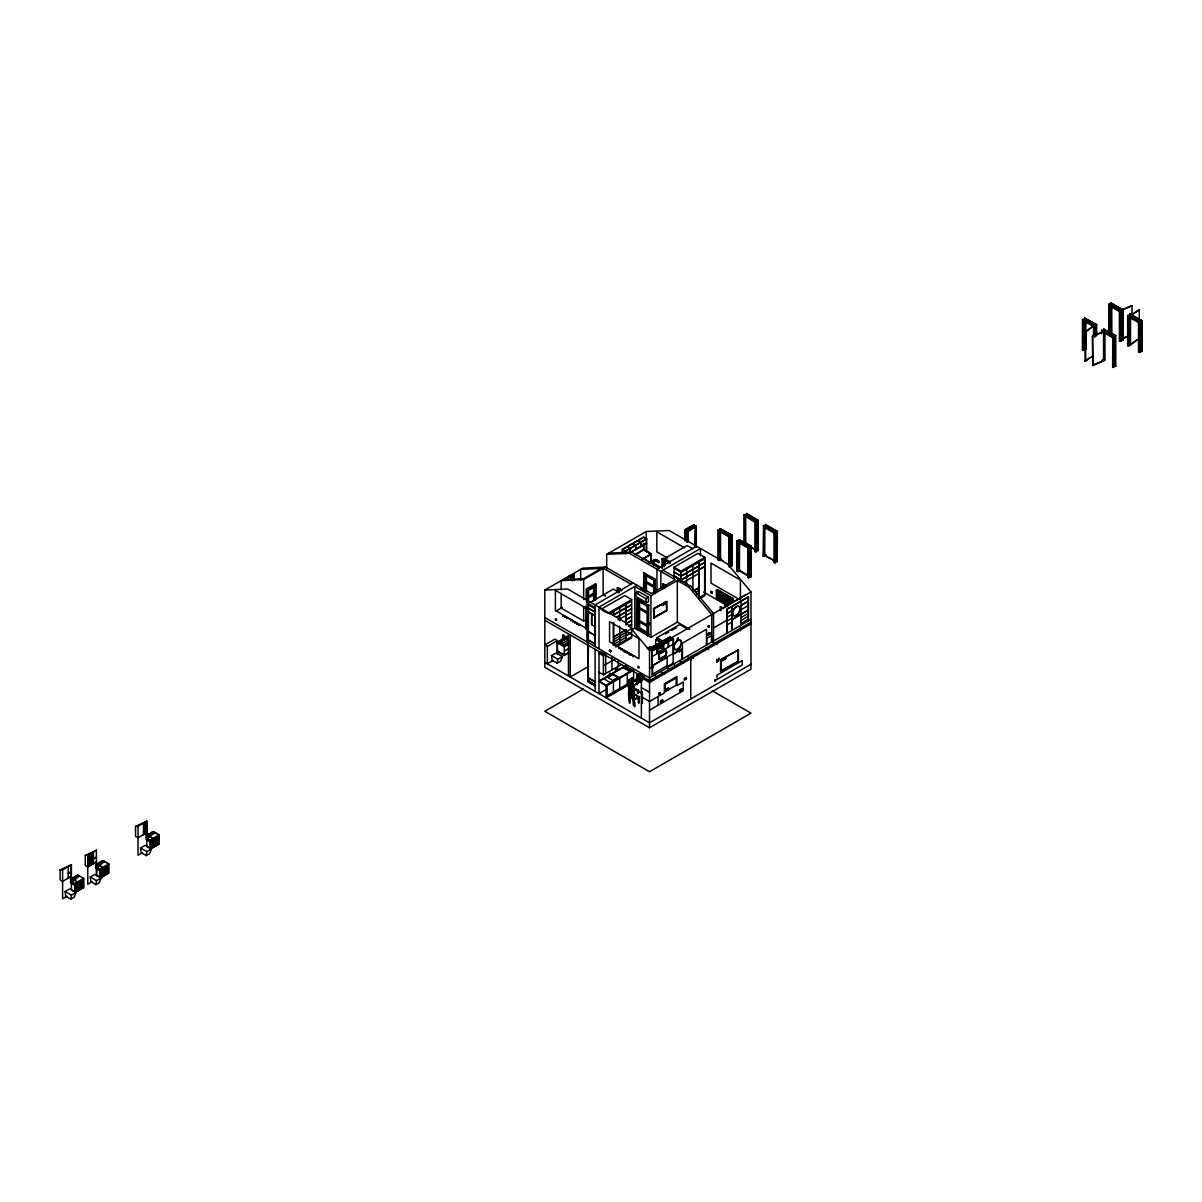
<?xml version="1.0" encoding="UTF-8"?>
<svg xmlns="http://www.w3.org/2000/svg" width="1202" height="1202" viewBox="0 0 1202 1202"><rect width="100%" height="100%" fill="white"/><g stroke="black" fill="none" stroke-linecap="round" stroke-linejoin="round"><path stroke-width="1.5" d="M616.476 669.484L617.633 667.816L615.469 668.898L615.619 670.145L617.633 668.988L617.482 667.741M616.626 669.559C616.235 667.711 617.227 669.604 615.469 668.898M661.325 701.607L662.602 700.03L662.602 701.187L660.454 702.268L660.454 701.097L662.602 700.03M587.252 602.352L587.177 589.611L594.855 584.893L594.855 599.813M687.364 531.344L695.537 526.626L693.779 525.605L685.606 530.322L687.799 531.585L695.402 526.837M728.998 536.963L730.515 536.092L720.329 530.217L718.811 531.089L728.998 536.678L728.998 566.503L730.005 566.938L729.975 536.392L719.833 530.533L720.329 559.276M744.068 543.379L744.068 514.756L755.893 521.443L757.395 520.286L757.395 550.11L758.282 550.621L758.282 520.211L746.337 513.314M1093.535 326.508L1095.037 325.637L1084.865 319.762L1083.348 320.618L1093.535 326.208L1093.535 335.538M653.557 565.676L653.843 559.952L653.948 565.451M709.36 626.302C708.864 624.319 707.137 628.315 709.09 626.918M679.806 689.933L681.97 688.851L679.806 689.933L679.956 691.18L681.534 689.663M70.783 899.141L71.414 895.159L76.057 892.47L69.776 888.849L65.133 891.523L65.749 896.241L70.783 899.141L74.178 897.188L76.057 892.47M95.92 884.627L96.551 880.645L101.208 877.956L94.913 874.335L90.27 877.009L90.901 881.727L95.92 884.627L99.315 882.674L101.208 877.956M146.208 855.599L146.839 851.617L151.482 848.928L145.202 845.307L140.544 847.981L141.175 852.699L146.208 855.599L149.604 853.645L151.482 848.928M557.142 663.234L557.773 659.237L562.431 656.562L556.135 652.926L551.493 655.616L552.124 660.334L557.142 663.234L560.538 661.28L562.431 656.562M562.401 639.87L563.257 639.509L562.401 639.374M563.242 637.736L563.783 637.781M678.259 638.547L677.522 639.539M610.421 673.676L609.865 673.15L610.496 673.736M609.189 675.404L609.955 675.539M609.955 675.449L609.234 675.223M588.439 645.023L587.943 681.444L595.275 685.681M83.569 878.617L74.779 885.348L70.557 882.914L70.557 881.171L79.362 876.093L72.03 882.058M587.943 681.444L588.439 680.723L595.576 685.44L588.199 681.309L588.199 643.13M708.759 626.978L708.97 625.611M1093.85 325.667L1085.121 332.158L1093.85 325.667L1093.91 335.613M1139.256 309.755L1129.955 315.976L1139.256 309.755L1139.256 320.633M1092.964 356.032L1085.121 361.186L1089.478 357.941M1139.256 338.784L1129.955 345.004L1137.227 339.61M145.983 839.372L150.19 841.791L158.995 835.059L153.27 831.604L145.938 835.901M637.315 696.334C633.138 692.112 627.549 697.731 630.179 702.719C629.082 701.487 625.746 684.043 633.755 693.013L634.235 699.158L633.003 693.133L633.995 699.023M629.773 696.048L633.514 697.986M628.766 690.684L629.487 696.98L629.112 690.759L633.123 693.073C633.815 720.404 638.412 698.407 630.179 697.551M629.247 702.734L629.698 697.28M562.897 638.307L562.401 639.464M562.491 639.494L562.686 639.855M745.706 515.568L747.208 514.696L757.395 520.571M1111.745 304.226L1110.242 305.098L1120.414 310.987L1121.932 309.815L1121.932 339.655L1122.803 340.151L1122.803 309.755L1110.738 302.919L1122.803 309.755M637.345 599.873L638.863 599.287L638.863 628.826M740.417 570.334L737.908 571.641L737.908 541.817L739.41 541.231L749.597 547.12L748.095 547.992L748.095 577.531L748.981 578.027L749.567 547.12M1102.444 331.361L1103.947 330.49M649.035 605.177L647.532 606.048L637.361 600.174M68.063 877.986L71.414 876.288L62.609 881.366L60.1 879.924L60.13 869.917L71.414 864.719L71.414 890.081L73.668 891.328M85.267 855.403L96.551 850.205L87.761 855.283L85.267 855.403L85.267 865.425L87.761 866.852L96.551 861.774L93.215 863.472M146.629 828.268L143.489 830.086L143.489 834.443L146.824 832.746L138.035 837.824L135.525 836.367L135.556 826.375L146.824 821.176L146.839 846.539L149.093 847.786M728.096 564.534L750.98 591.94L750.98 669.183L649.531 727.751L544.822 667.305L544.822 590.077L582.79 568.17L605.538 567.074L651.289 593.487L675.178 579.71L629.427 553.281L606.679 554.377L606.679 569.012M606.679 554.377L646.27 531.509L669.153 530.503L728.532 564.594M574.21 579.394L574.21 574.436L568.591 576.359M60.13 869.917L62.609 869.797L71.414 864.719M135.556 826.375L138.035 826.255L146.824 821.176M565.406 579.514L574.21 574.436M622.381 552.935L622.381 549.344L643.761 537.009L646.691 538.706L646.691 551.207M627.414 546.67L632.658 543.65L635.603 545.347L635.603 549.404L630.359 552.424L630.359 548.367L635.603 545.347M625.325 551.042L646.691 538.706M622.381 549.344L625.521 551.147L630.148 548.488L630.148 552.544M635.798 545.227L641.057 542.192L641.057 546.249L635.798 549.284L635.798 545.227L632.853 543.529L638.112 540.494L641.057 542.192M641.252 542.072L646.496 539.052L643.551 537.354L638.307 540.374L641.252 542.072L641.252 546.144L646.496 543.109M68.063 873.403L71.203 871.585L71.203 864.734M93.215 858.889L96.355 857.071M146.629 828.043L143.489 829.861L143.489 822.994M68.063 873.629L71.203 871.826L71.203 876.168M93.215 859.114L96.355 857.296M601.361 568.411L583.646 578.643L562.927 579.634M561.169 589.791L561.169 580.641L583.646 579.574L603.119 568.321L603.119 595.381M580.656 580.371L580.656 569.402L603.404 568.306L605.538 567.074M629.427 553.281L646.496 543.349M70.422 879.368L77.86 875.071L83.704 878.452L74.779 883.605L70.557 881.261L74.96 880.375L79.167 882.794L74.779 883.695M145.833 835.826L153.27 831.529L159.115 834.909L159.085 844.029L150.19 849.153L150.19 839.988M70.527 879.443L77.86 875.221M635.482 554.287L643.761 549.509L651.289 553.867L651.289 561.229M635.482 554.573L643.761 549.81L643.761 544.145M154.592 839.251L150.701 840.303L145.983 837.719L154.788 832.55L147.455 838.515M97.167 867.543L104.499 861.579L95.709 866.657L95.709 868.4L99.916 870.819L108.21 864.824L108.706 864.088L102.996 860.632L108.841 863.938L99.916 869.091L99.916 878.181L108.796 873.058L108.706 863.938M71.414 882.599L74.809 884.522L83.659 879.368M96.551 868.084L99.946 870.008L108.796 864.854M146.869 839.041L150.235 840.979L159.115 835.841M684.84 529.887L694.275 524.733L684.84 529.887L684.84 540.63M150.19 840.063L159.115 834.909M687.799 540.66L687.799 531.585L686.237 530.683L693.9 525.965M686.357 530.758L689.482 528.955M690.925 528.129L693.779 526.04M586.291 599.993L586.17 589.175L595.726 583.811L595.726 599.903M594.975 584.683L587.252 589.641M586.651 590.287L595.456 585.209M641.883 559.306L651.289 553.867M641.883 559.591L651.289 554.152L643.551 549.63M96.355 850.22L96.551 875.567L96.611 867.108M74.975 888.248L83.464 883.35M100.112 873.734L108.601 868.836M150.4 844.706L158.874 839.807M555.73 611.217L562.236 607.461M67.011 896.226L62.609 898.765L62.609 869.797M92.148 881.712L87.761 884.251L87.761 855.283M142.437 852.684L138.035 855.223L138.035 826.255M108.601 872.937L100.112 877.836L100.112 869.872M150.4 848.807L158.874 843.909L158.874 835.946M648.058 563.302L653.843 559.952M648.825 563.302L654.219 560.177M655.676 559.621L658.831 561.274L658.681 562.521L655.676 560.778L655.676 559.621L658.831 561.274M655.676 560.778L658.831 562.431M555.384 619.841L556.541 620.337L556.541 619.165L555.384 618.684L555.534 619.751M562.596 616.235L563.603 615.649L568.591 618.534M662.032 567.104L662.032 558.825L663.038 558.254L664.991 559.381M664.045 558.825L662.993 559.381L662.993 566.007L663.038 559.411M664.496 565.841L664.496 558.584L687.123 545.528L692.653 548.713M564.564 617.362L565.616 616.821M589.761 602.683L613.336 589.085L618.865 592.27M665.052 559.411L663.985 559.967L663.985 566.578M617.377 591.339L617.497 587.688L621.359 589.927M585.614 606.439L584.457 608.092L585.614 607.611L585.464 606.349M643.506 588.92L644.017 572.528M744.068 514.756L756.389 521.157L755.757 551.928L754.886 551.418L754.886 522.029L757.53 520.496L746.833 514.321L745.075 515.342M1096.675 324.69L1084.474 318.23L1096.675 324.69L1096.675 335.418M1108.605 334.712L1109.1 304.016L1120.79 310.762L1120.79 341.173L1119.408 340.962L1119.408 311.558L1122.052 310.041L1111.369 303.866L1109.611 304.301M566.578 618.534L567.629 617.978M644.392 590.873L644.392 574.346L645.264 573.835L645.264 590.362M720.449 530.428L721.335 529.917M1091.536 322.737L1085.857 319.462L1084.985 319.972L1094.917 325.276L1095.037 336.71M633.063 582.97L595.11 604.891L595.11 646.541L595.306 635.768L588.394 631.786L588.199 642.544L588.199 603.599L595.11 607.581M696.544 546.324L656.953 569.177L656.953 590.918M570.589 620.848L571.656 620.307M572.603 622.02L573.67 621.464M636.97 585.224L599.002 607.13L567.584 588.995L544.822 590.077M574.676 623.207L575.668 622.621L579.649 624.92L578.643 625.491M600.895 609.384L624.77 595.591L631.681 599.588L631.681 637.901L615.755 647.097M674.052 578.102L674.052 567.149L697.926 553.356L704.838 557.352L704.838 595.666L700.06 598.431M577.681 623.778L576.675 624.364M643.506 572.813L655.21 578.988M731.267 535.656L729.374 536.753L718.691 530.578L720.449 529.556L731.147 535.731M732.153 535.145L719.953 528.685L732.153 535.145L732.153 565.556L729.374 566.578L729.374 536.167M561.169 593.442L561.169 608.077L583.646 621.058L587.177 619.15L587.177 608.077M729.884 536.603L717.94 529.706L717.94 560.117M758.146 520.286L758.146 550.681M1094.406 326.148L1094.541 336.8M641.222 588.439L642.259 589.866L642.259 588.71L641.102 588.214L642.108 589.957M636.684 591.474L637.541 593.307L636.684 591.474L637.691 592.06M585.99 629.112L585.99 620.833M641.763 588.559L641.763 589.431M635.963 592.917L638.472 591.459L648.524 597.259L648.524 601.616L646.646 602.713L635.963 596.538L635.963 592.917L646.015 598.716L648.524 597.259M557.397 640.591L554.888 639.133L544.822 644.948L547.346 646.391L557.397 640.591L557.397 654.519M586.606 625.536L585.614 621.058M607.806 613.381L631.681 599.588M674.052 567.149L680.963 571.145L704.838 557.352M586.621 625.987L586.756 628.526M569.763 642.018L564.309 645.309L559.291 642.409L567.449 637.691M609.354 613.876L631.501 601.105M674.247 568.426L681.158 572.422L704.657 558.87L704.657 594.404L699.233 597.514L699.233 561.98M648.539 605.613L636.474 598.791L648.539 605.613L648.419 636.083L647.532 635.588L647.668 605.102M737.036 540.72L737.036 571.13L737.036 540.72L749.101 547.556M765.298 524.403L777.378 531.224L777.243 561.71L776.372 530.788M1101.558 333.84L1101.678 330.189M1141.9 320.769L1129.835 313.947L1141.9 320.769L1141.9 351.179L1139.887 352.201L1139.887 321.79L1127.686 315.33L1127.686 345.74L1130.827 344.794L1129.955 344.283M662.602 589.205L663.098 583.556M765.419 554.738L766.305 555.249L763.165 556.195L763.661 525.499L775.47 532.17L775.47 561.199L764.818 555.625L775.47 561.199M1115.772 335.719L1103.571 329.258L1115.772 335.719L1115.772 366.129L1113.007 367.136L1113.007 336.725M764.172 526.371L765.929 525.349L776.612 531.524L773.983 533.042L764.036 527.302M1102.309 330.565L1104.067 330.129L1114.765 336.29M1128.573 346.236L1128.573 316.847L1138.504 322.587L1141.149 321.069L1130.451 314.894L1128.693 315.33M561.725 643.761L567.449 640.441L567.449 638.127L560.282 642.259L564.309 644.588L568.606 642.108M638.848 599.317L638.352 628.631L648.509 634.506M747.614 575.608L738.914 570.574L739.41 541.261M765.313 526.311L766.305 525.71L776.492 531.6L774.974 532.456L763.165 525.785M663.489 585.359L664.36 584.713M739.546 541.456L740.417 540.945L746.096 544.221M1104.067 331.001L1104.954 330.49M1128.573 316.847L1129.444 316.336M613.351 614.898L626.077 608.077M631.486 604.726L626.077 607.851M680.918 575.893L686.763 573.038M680.918 576.134L699.233 565.841M698.993 565.466L704.642 562.491M613.351 615.139L625.626 607.821M625.821 607.942L631.486 604.967M686.522 572.903L699.038 565.962M698.993 565.691L704.642 562.716M677.507 622.05L650.913 637.406L634.821 628.105L634.821 586.456L650.913 595.741L679.07 579.484M564.249 646.721L568.892 644.122M616.671 617.137L631.501 608.603M704.657 566.352L681.158 579.905L674.247 575.908M616.671 617.377L631.501 608.828M674.247 576.149L681.158 580.145L704.657 566.593M1085.857 348.85L1082.461 349.647L1085.857 348.85L1085.857 319.462M718.946 560.553L721.335 559.321M1109.476 335.223L1110.363 334.712M564.309 651.108L568.892 648.479M617.963 619.962L631.486 612.449M683.607 582.294L699.038 573.444M553.085 660.499L547.346 663.82L547.346 646.391M751.235 546.174L739.035 539.713L751.235 546.174L751.235 576.584L748.47 577.591L748.47 547.195M1115.772 366.129L1114.885 365.618L1114.885 336.229L1113.007 337.311L1102.309 331.136M568.681 652.37L564.309 654.895L557.277 650.823L557.277 642.409M631.486 616.461L626.077 619.571M631.486 616.686L626.077 619.811M556.766 651.108L564.309 655.466L568.892 652.821M631.486 620.698L626.077 623.583M689.843 629.382L677.312 622.155L677.312 580.506L689.001 587.252L690.759 586.23L713.522 613.591L713.522 641.027M653.557 608.738L666.749 601.541L666.749 610.541L653.933 617.948L653.557 608.738L666.133 601.766M666.749 601.541L653.813 608.873L653.933 617.948M756.389 550.185L750.093 547.12M728.998 566.503L732.153 565.556M754.886 551.418L757.395 550.11M1119.408 340.962L1121.932 339.655M1122.803 340.151L1120.79 341.173M665.292 602.533L665.442 603.78L662.437 605.523L662.437 604.366M628.526 625.881L631.486 624.469M628.526 626.122L631.486 624.694M613.606 636.85L625.896 629.773M692.908 591.068L699.053 587.538M613.606 637.075L625.896 629.998M694.44 590.422L699.053 587.763M631.486 628.706L626.077 631.831M613.621 639.554L625.896 632.477M695.988 592L699.053 590.227M631.711 629.908L635.377 627.79M653.557 617.738L666.509 610.406L666.449 601.947M613.621 642.018L625.896 634.941M695.988 594.479L699.053 592.706M638.983 627.88L639.87 628.391L636.474 629.187L638.728 627.895M629.878 633.108L626.077 635.603M763.165 556.195L765.929 555.174M1127.686 345.74L1128.693 345.74M631.23 632.568L626.077 635.828M638.352 628.631L637.225 629.487M739.546 570.409L737.788 571.431L737.788 541.02M1104.067 359.954L1101.678 360.6M649.155 622.906L650.312 623.402L650.162 624.649L649.155 622.906L650.162 624.649M1104.954 332.323L1104.954 359.879L1101.558 360.675M649.816 623.267L649.816 624.138M613.621 644.497L625.896 637.406M615.139 646.06L631.501 636.639M609.564 649.951L609.564 651.123L609.564 649.951L610.721 650.447L610.571 651.694L610.721 650.447M710.998 591.384L712.005 591.97L710.998 591.384L710.848 592.631L712.005 593.127L710.848 592.631M727.39 595.411L726.339 595.967L726.339 604.23L716.332 598.461L716.332 590.182L717.339 589.596L733.37 598.866L733.37 602.172M605.673 654.534L601.27 651.995L599.002 653.302L603.404 655.841L605.673 654.534L605.673 673.541M718.345 590.182L717.293 590.738L717.339 599.032L718.345 598.461L716.332 598.461M618.865 648.719L619.916 648.163M719.352 590.768L718.3 591.309L718.345 599.618L720.298 599.588L719.292 600.174L719.292 591.895L720.359 591.339M588.619 666.404L570.214 677.027L570.214 634.926M620.878 649.876L621.93 649.335M721.365 591.925L720.298 592.481L720.359 600.775L721.365 600.204L720.298 600.745M748.095 577.531L751.235 576.584M773.983 533.042L773.983 562.431L776.492 561.124M1114.014 336.29L1114.014 366.129L1114.885 365.618M1138.504 322.587L1138.504 351.976L1141.9 351.179M647.532 635.588L649.05 634.716M721.365 593.082L721.365 601.361L721.305 593.052L722.372 592.511M1101.558 330.265L1113.623 337.086L1113.503 367.572L1112.631 367.061L1114.134 366.189L1114.134 336.365M773.983 562.431L775.365 562.656L775.365 532.246M1138.504 351.976L1139.887 352.201M622.891 651.048L623.943 650.492M724.37 593.668L723.319 594.224L723.319 602.487L724.37 601.947L722.312 601.917L722.312 593.638L723.379 593.082M623.943 651.649L624.95 651.078M624.905 652.205L625.957 651.649M717.293 599.002L718.3 598.431M725.377 602.518L724.37 603.103L724.325 594.795L725.377 594.254M603.404 665.713L615.093 658.966M718.3 599.588L719.292 599.002M726.384 603.103L725.332 603.659L725.332 595.381L726.384 594.825M626.903 653.362L627.97 652.806M719.352 600.204L720.359 599.618M727.345 604.816L727.345 596.538L728.397 595.982M661.731 642.334L656.953 639.569L656.953 637.691L679.701 624.559L687.679 629.157M628.916 654.519L629.983 653.978M729.404 596.568L728.352 597.124L728.352 603.735L728.397 597.154M665.292 634.025L668.492 632.177M671.708 630.329L676.501 627.564M630.99 654.549L629.983 655.135L631.982 655.135M730.41 597.154L729.359 597.694L729.359 602.668M730.41 598.311L730.41 601.616L730.365 598.28L731.417 597.725M731.417 598.897L731.417 602.202L731.372 598.866L732.424 598.311M632.943 656.848L633.95 656.262L618.91 647.593M647.322 648.464L650.207 646.796L650.748 650.012M733.37 598.866L732.379 599.437L716.332 590.182M647.698 648.689L650.598 647.022M720.509 610.391L720.314 606.875L723.574 608.317M599.002 672.309L603.404 674.848L621.374 664.481M724.581 604.846C746.457 595.26 715.25 604.907 727.811 606.71M670.28 636.654L648.915 648.99L652.25 650.928L656.938 648.224L656.938 653.572M649.11 649.11L653.798 646.406M653.993 646.285L665.187 639.825L668.327 641.643L668.327 647.007M665.382 639.719L670.07 637L673.225 638.818L673.225 644.182L652.25 656.517L652.25 665.517M616.356 669.409L615.604 669.845L615.755 669.048M745.315 594.93L723.799 607.581M750.98 622.155L649.531 680.723L649.531 650.507L750.98 591.94M583.466 688.971L544.822 711.283L649.531 771.729L750.98 713.162L712.32 690.85M626.272 665.277L599.002 681.023L606.544 685.816L599.002 681.459L624.664 666.644M626.392 665.923L623.252 667.741L629.532 671.377M668.327 641.643L657.133 648.103L657.133 653.452M673.225 638.818L668.522 641.522L668.522 646.886M657.975 649.275L662.497 646.661L662.497 650.297L657.975 652.911L657.84 649.2L662.497 646.661M726.94 609.399L731.793 606.604L731.793 610.661L727.15 613.351L727.15 609.279M740.913 601.331L731.988 606.484L731.988 630.314M657.975 652.325L662.242 649.861L662.242 646.811M657.84 652.536L662.377 649.936M741.123 605.282L748.26 601.15L748.26 597.093L741.123 601.21L740.913 625.16M741.123 605.507L748.26 601.391L748.26 605.447L741.123 609.805M659.042 659.132L659.087 654.023L665.758 650.177L665.998 655.39C648.254 663.699 671.287 657.118 665.818 650.432M659.087 654.023L665.998 650.312M622.005 676.215L605.958 685.471L606.169 697.791L639.855 678.334M625.22 674.367L633.244 669.739M606.169 685.591L633.574 669.769L633.574 680.512M637.977 667.516L639.133 668.011L639.133 666.855L637.977 666.359L638.127 667.426M606.544 685.816L633.815 670.07M606.935 689.062L599.002 693.644L599.002 651.544M713.522 627.97L726.714 620.337L726.714 633.409M731.793 619.541L748.455 609.925M652.055 665.623L673.42 653.287M731.988 619.721L748.065 610.21L748.065 613.381L740.913 617.738M707.332 634.265L710.502 632.613L708.489 633.77C708.97 636.068 707.167 632.312 707.482 635.512L710.502 633.77L710.352 632.522M707.467 634.325L709.375 633.409L708.339 633.679M628.931 693.284C629.067 675.704 631.681 726.053 628 680.377L632.988 678.048L633.229 684.9L632.237 677.928L633.229 684.9M637.21 684.99L636.729 675.344L639.749 673.736M650.823 667.471C656.247 663.654 646.721 671.077 652.986 667.561L652.836 666.314M632.988 678.048L628 680.377M639.99 673.871L636.729 675.344M680.062 650.147L679.175 651.679L680.332 650.027L680.062 651.018M679.175 651.679L681.339 650.613L681.188 649.35L681.339 650.613M639.825 674.698L637.361 676.38M726.94 624.935L731.988 622.02M606.169 696.334L638.277 677.793M605.958 697.671L639.659 678.213M641.372 718.105L641.372 677.748L644.212 676.11M740.913 620.638L748.065 616.28L748.065 613.606M633.469 684.764L628.481 687.078L633.199 690.264M641.838 674.683C644.708 680.708 633.514 687.769 637.3 675.419M629.172 687.243L628.346 680.317M641.087 674.577L642.199 679.716M667.14 665.623L652.506 674.307L652.506 676.245M642.364 693.569L631.05 687.033L641.958 680.452M740.913 623.538L748.065 619.421L748.065 616.506M631.05 687.033L641.958 680.753M667.14 666.644L673.165 663.158M632.823 687.033L634.325 687.033L632.823 687.033L632.823 695.868M750.98 619.406L649.531 677.973L544.822 617.512M628.481 692.983L628.962 687.544M633.679 690.729L636.549 689.062M641.372 677.748L649.531 682.466L750.98 623.898M637.466 689.708C636.489 693.434 639.209 694.41 638.472 690.173M637.466 693.148L638.472 693.118M641.613 692.127L642.364 691.691L642.364 703.155L641.613 692.127L642.364 692.547M641.613 702.719L642.364 702.284M716.783 659.237L716.602 661.235M658.936 693.269L660.093 692.773L659.087 694.516L658.936 693.269L660.093 692.773M684.329 678.604C689.197 676.636 683.352 677.778 684.479 679.851L686.492 678.694L686.342 677.447M665.472 689.783L668.492 688.04L668.643 689.287C664.541 693.073 664.541 688.836 668.643 688.13M658.936 694.425L660.093 693.93M665.472 690.94L668.643 689.287M716.662 661.851L718.916 660.98L719.051 657.93M720.809 671.512L738.404 661.34L738.404 649.741L720.809 659.898L720.434 671.287M720.434 659.673L738.148 650.177L738.148 661.205L720.749 670.896M721.831 660.574L721.831 659.417L721.831 660.574C724.205 661.446 726.925 655.556 725.858 658.26M721.981 660.664L726.008 658.35M660.604 702.344L661.611 700.616L661.611 701.773M660.454 702.268L662.602 701.187M679.956 691.18L681.97 690.008L681.819 688.761M649.531 710.187L683.217 690.744L683.217 682.03L676.936 685.666L676.936 676.516L664.375 683.773L664.375 692.923L649.531 701.487L641.372 696.769M714.619 680.137L715.776 679.641L715.776 680.798L714.619 681.294L714.769 680.227M750.98 664.255L649.531 722.823L544.822 662.362M1141.014 321.129L1139.511 322.001L1129.324 316.126L1130.827 314.969M609.369 674.157L609.369 674.352M678.364 638.172L677.552 639.689L678.244 638.187M708.789 627.219L707.993 626.407L709.165 625.731M633.755 693.013L633.003 693.133M639.224 696.694L633.724 699.414L629.247 696.829L633.965 693.659L639.224 696.694C638.698 714.95 637.886 685.681 638.713 702.854M634.235 699.895L638.713 697.686M633.244 699.88L633.244 705.033L634.235 705.063M638.232 702.569L639.224 702.599M1120.79 310.687L1132.014 305.654L1132.014 314.714M1092.348 336.26L1104.007 331.542L1092.348 336.26L1092.783 365.603L1104.007 360.57L1104.067 328.957M1120.354 339.4L1128.378 335.794M1120.79 339.715L1128.813 336.124M1092.348 365.288L1104.007 360.57M98.083 866.717L100.097 865.861L104.319 868.28L100.412 869.331L96.205 866.897M678.454 638.457L677.447 638.187L677.312 639.569M608.813 553.145L631.561 552.049L659.087 567.945M562.551 639.689L563.167 635.257L564.925 637.045M145.983 837.719L150.385 836.832L153.195 838.44M632.432 678.965L628.646 681.429M567.389 636.204L556.706 642.379L564.309 646.766M1108.605 304.301L1120.294 311.048M1127.686 315.33L1139.391 322.076M1119.408 311.558L1109.476 305.834L1109.476 333.375M1110.858 333.255L1111.745 333.765L1111.61 305.879M1109.206 332.939L1114.885 336.229M1095.668 325.276L1084.985 319.101L1083.227 320.123L1093.91 326.283L1095.788 325.201L1095.788 334.381M1103.947 330.775L1114.134 336.65L1112.631 337.522L1102.444 331.647M1105.494 331.812L1112.586 335.914M1129.324 345.665L1129.324 315.841M1094.541 326.073L1082.461 319.251L1082.461 349.647M1104.067 359.368L1104.954 359.879M1084.985 349.361L1084.865 319.462M1104.067 360.39L1103.947 332.623M1113.007 367.136L1113.503 337.161M744.955 516.289L754.886 522.029M752.046 547.661L754.946 549.344M721.876 531.254L728.968 535.341M764.803 556.12L764.803 526.296M774.854 561.935L774.974 532.17M738.914 541.546L749.056 547.421M756.268 551.628L757.53 550.321L757.53 519.91M775.365 562.656L776.612 561.349L776.612 530.938M737.908 542.102L748.095 547.992M695.342 527.227L694.846 546.895M691 528.805L691 529.676L688.866 528.595L688.866 527.573L690.865 529.316M719.953 559.095L723.228 560.943M739.035 570.124L746.667 574.481M730.38 565.556L730.38 535.731M739.41 570.77L739.546 539.998M749.477 576.584L749.477 546.76M737.036 571.13L737.908 571.641M684.689 547.887L656.833 531.81L656.833 551.838L667.666 558.089M738.869 599.197L710.998 583.12L710.998 563.077L740.417 580.07L740.417 600.098M664.496 558.584L670.025 561.785M662.032 558.825L670.22 563.347M651.093 554.272L643.551 549.915L643.551 543.244M674.247 572.047L681.158 576.043M674.247 572.287L681.158 576.284M630.359 548.367L627.219 546.79L622.591 549.449L622.591 553.521M652.716 562.671L662.482 568.306M703.606 592.045L726.819 605.447M643.551 558.344L651.093 562.927M662.978 570.199L690.759 586.23M720.314 606.875L723.198 608.543M662.602 583.841L666.99 586.381M655.195 580.07L643.881 573.534L643.881 590.272M662.602 584.352L665.833 586.215M644.392 574.346L654.324 580.085L654.324 592.932M664.285 603.119L664.285 604.275M603.404 568.306L630.93 584.202M663.294 603.689L663.444 604.952M707.482 635.512L709.345 633.108L709.496 634.34L709.225 633.319M636.684 592.631L637.691 593.217M666.749 610.541L654.188 617.512L654.128 609.053M708.474 634.626L708.714 633.604M707.843 634.987L707.963 634.04M707.467 635.197L707.708 634.19M713.071 642.364L717.143 644.723M617.377 587.763L621.855 590.347M621.359 590.498L617.858 588.559L617.858 592.27M636.594 599.377L647.908 605.898M621.164 590.813L618.264 589.145L619.766 588.274L619.27 592.225M595.726 583.811L595.606 599.828M705.679 647.968L708.609 649.666M718.541 659.312L716.723 660.439M605.538 595.786L604.381 595.29L605.372 595.876M650.312 624.574L649.305 622.831M690.594 656.683L693.524 658.365M656.953 637.691L663.339 641.372M638.487 628.18L641.748 630.028M644.648 631.696L649.005 634.205M687.754 656.923L690.759 658.666L690.759 699.008M660.304 642.244L655.691 639.569L655.691 643.491L658.771 645.264M602.277 610.18L606.424 612.584M626.077 623.808L631.23 620.322M588.394 608.152L595.306 612.149L595.306 608.918L588.394 604.937L588.394 631.546L595.321 635.542L595.306 615.95L588.394 611.953M680.287 661.325L683.217 663.023M588.394 608.377L595.306 612.374L595.306 615.709L588.394 611.728M584.953 606.785L584.953 607.656M665.998 655.39L665.758 650.177M674.006 664.946L676.936 666.644M586.17 619.586L586.17 607.07M685.486 678.108L685.335 679.19M686.492 678.694L684.479 679.851M595.306 626.828L591.579 624.634L591.579 613.741M667.726 668.582L670.656 670.28M569.643 619.135L574.616 622.02M661.431 672.203L664.375 673.901M651.83 666.9L651.98 668.147M680.963 689.437L680.813 690.504M655.15 675.84L658.08 677.537M609.564 651.123L610.721 651.604M595.321 644.017L587.763 639.659L595.321 644.242M639.915 674.878L640.065 679.175M544.822 620.277L649.531 680.723M631.185 679.911L631.351 684.223M641.372 687.619L649.531 692.337M559.291 642.259L564.309 645.309M631.05 686.748L642.364 693.284M629.938 696.679L629.202 690.384M551.493 655.616L557.773 659.237M588.199 677.673L595.576 681.94M588.199 677.973L595.576 682.225M595.275 685.981L587.943 681.744L587.943 643.28M140.544 847.981L146.839 851.617M96.596 875.537L98.804 876.814M90.27 877.009L96.551 880.645M65.133 891.523L71.414 895.159M693.9 526.266L695.402 527.137M637.406 675.494L637.661 682.345M628.931 688.115L632.763 690.699M588.439 680.723L595.366 685.561M1132.014 305.654L1120.354 310.371L1120.294 341.458M649.531 650.507L626.768 623.237L599.002 607.13L599.002 648.795M689.001 587.252L711.764 614.613L711.764 642.048M641.598 674.833L641.958 679.866M641.312 674.442L641.688 679.461M632.477 677.793L632.958 684.509M720.689 607.085L720.884 610.616M1141.78 320.844L1141.78 351.254M1141.149 320.483L1141.149 350.894M1140.893 320.333L1140.893 350.744M1139.391 321.49L1139.391 352.486M1130.511 318.049L1130.511 345.259M1129.955 313.872L1129.955 345.004M1122.683 309.815L1122.683 340.226M1122.052 309.455L1122.052 339.865M1115.261 336.004L1115.261 366.415M1114.765 335.719L1114.765 366.129M1112.752 336.59L1112.631 367.061M1111.369 305.729L1111.369 333.69M1110.363 304.887L1110.363 332.879M1110.242 304.812L1110.242 332.789M1103.571 333.029L1103.571 360.239M1096.179 324.976L1096.179 335.719M1095.668 324.69L1095.668 336.455M1094.406 325.922L1094.406 336.815M1092.783 336.575L1092.783 365.603M1085.676 332.398L1085.676 361.426M1084.985 317.944L1085.121 361.186M1083.468 319.687L1083.468 350.082M1083.227 319.537L1083.348 350.158M774.854 531.96L774.854 562.942M764.172 525.785L764.036 556.706M763.661 525.499L763.661 555.91M755.757 520.932L755.757 551.928M750.739 546.459L750.739 576.87M750.228 546.174L750.228 576.584M748.455 620.803L748.455 596.748L726.94 609.174L726.94 633.229M748.215 547.045L748.215 577.456M748.26 605.688L748.26 610.045M745.706 515.267L745.736 544.611M745.075 514.756L744.955 543.845M744.579 514.471L744.579 543.094M740.417 627.023L740.417 630.75M731.642 535.446L731.642 565.841M731.793 614.643L731.793 618.159L727.15 621.073L727.15 624.815M731.793 618.384L731.793 630.434M731.147 535.145L731.147 565.556M729.404 597.725L729.404 602.698M727.39 596.568L727.39 603.194M727.15 617.092L727.15 613.576L731.793 610.901L731.793 614.402L727.15 617.332L727.15 620.833M726.384 595.982L726.384 604.26M725.377 595.411L725.377 603.674M724.37 594.825L724.37 603.103M723.379 594.254L723.379 602.518M722.372 593.668L722.372 601.947M721.065 660.048L721.065 671.077M720.449 528.985L720.449 559.816M720.329 529.932L720.329 559.756M718.946 530.142L718.946 558.69M718.691 529.992L718.691 560.402M716.978 660.589L717.038 662.077M712.005 591.97L711.854 593.217M711.509 642.184L711.509 635.633L706.731 638.382L706.731 644.948M709.345 633.108L709.496 634.356M708.97 633.469L708.97 634.325M706.476 645.098L706.476 629.277L682.466 643.13L682.466 658.951M700.45 555.82L700.45 548.563L660.845 571.431L660.845 587.733M699.038 562.1L699.053 597.634M696.289 547.21L696.168 525.68L686.733 531.119L686.733 541.862M695.537 526.04L695.402 547.346M692.908 565.646L692.908 573.129M692.908 573.369L692.908 589.311M691.15 656.262L691.15 659.748M687.604 530.623L687.604 542.387M687.364 530.758L687.364 540.66M686.853 531.194L686.853 541.937M686.763 569.177L686.567 584.878M686.357 530.623L686.237 539.923M685.606 529.751L685.606 539.653M685.095 530.037L685.095 540.765M681.97 659.222L682.225 648.674L673.42 653.753L673.42 638.472L652.055 650.808L652.055 666.088L667.14 657.389L667.14 667.786M681.759 659.342L681.759 649.17L673.165 654.128L673.165 664.315M681.158 572.422L681.173 580.145M680.963 571.145L680.963 582.084M679.806 650.297L679.806 651.168M679.551 650.447L679.551 651.319M679.31 650.582L679.325 651.769M673.225 644.407L673.225 653.407M668.492 688.04L668.492 689.197M665.623 689.873L665.623 691.03M665.052 560.568L665.052 565.541M664.901 560.267L664.901 565.541M664.691 560.147L664.691 565.421M664.751 584.367L664.751 587.988M664.045 559.997L664.045 566.608M663.624 644.362L663.624 649.711M663.429 644.467L663.429 649.831M662.452 699.94L662.452 701.097M661.446 700.526L661.476 701.698M659.943 692.683L659.943 693.839M659.342 654.158L659.342 659.237M659.087 693.359L659.087 694.516M658.681 561.364L658.681 562.521M658.08 696.544L658.08 705.258M655.826 559.531L655.826 560.688M655.21 579.574L655.21 592.09M654.068 592.451L654.068 587.477L646.436 583.075L646.436 591.369M652.506 665.833L652.506 674.082M652.25 650.928L652.25 656.277M652.295 665.953L652.295 676.35M651.093 553.987L651.093 562.686M650.913 595.741L650.913 637.406M649.531 682.466L649.531 727.751M648.419 605.688L648.419 636.083M647.908 605.252L647.908 635.663M646.27 531.509L646.27 551.628M646.015 598.716L646.015 602.352M645.684 573.339L645.684 591.489M645.143 573.624L645.143 590.242M640.23 675.073L640.23 678.559M638.758 697.16L638.758 702.314M637.992 689.963L637.992 693.404M637.225 599.077L637.345 629.698M636.594 598.716L636.474 629.187M634.325 688.806L634.325 695.868M633.574 687.469L633.574 694.546M629.728 697.851L629.728 703.005M627.279 673.405L627.279 684.148M626.077 604.215L626.092 624.92M626.092 630.494L626.092 639.764M625.881 604.336L625.881 624.574M625.881 629.998L625.896 639.87M625.521 551.147L625.521 553.867M619.751 607.881L619.751 615.379M619.751 615.604L619.751 620.923M619.751 626.227L619.751 643.416M619.736 677.748L619.736 688.491M618.384 588.199L618.264 592.826M618.234 660.799L618.234 666.284M618.128 588.048L618.128 592.361M617.497 587.688L617.497 591.264M613.606 611.412L613.411 615.394L613.411 611.533M613.621 622.696L613.606 645.309M613.456 681.384L613.456 692.127M613.411 622.967L613.426 645.219M611.953 657.479L611.953 669.92M607.175 685.02L607.175 695.748M603.404 655.841L603.404 674.848M594.975 584.097L594.975 599.588M595.11 649.305L595.11 691.39M593.533 601.361L593.533 594.72L588.499 597.634L588.499 602.608M591.79 613.861L591.745 624.77M590.437 587.733L590.317 587.372M587.057 588.679L586.937 641.823M586.801 588.815L586.651 601.165M586.801 608.047L586.651 619.315M583.646 579.574L583.646 599.407M583.646 606.619L583.646 621.058M574.015 574.436L574.015 579.589M573.775 574.691L573.775 579.649M573.519 574.826L573.519 579.785M573.264 574.977L573.264 579.935M573.023 575.127L573.023 580.085M572.768 575.262L572.768 580.22M572.513 575.412L572.513 580.371M572.257 575.563L572.257 580.521M572.017 575.698L572.017 580.656M571.761 575.848L571.761 579.154M571.506 575.998L571.506 579.304M571.25 576.134L571.25 579.439M571.07 576.239L570.875 579.68M568.456 633.92L568.456 676.005M564.309 646.466L564.309 655.466M562.626 638.277L562.716 635.287A1.743 1.037 58.3 0 1 565.075 636.564M158.664 836.066L158.664 844.029M158.409 836.216L158.409 844.18M158.153 836.352L158.153 844.33M157.913 836.502L157.913 844.465M157.657 836.652L157.657 844.615M157.402 836.787L157.402 844.766M157.146 836.938L157.146 844.901M156.906 837.088L156.906 845.051M156.651 837.223L156.651 845.201M156.395 837.373L156.395 845.337M156.14 837.524L156.14 845.487M155.899 837.659L155.899 845.637M155.644 837.809L155.644 845.772M155.389 837.959L155.389 845.923M155.133 838.094L155.133 846.073M154.893 838.245L154.893 846.208M154.637 838.395L154.637 846.358M154.382 838.53L154.382 846.508M154.141 838.68L154.141 846.644M153.886 838.831L153.886 846.794M153.631 838.966L153.631 846.944M153.375 839.116L153.375 847.079M153.135 839.266L153.135 847.23M152.879 839.402L152.879 847.38M152.624 839.552L152.624 847.515M152.369 839.702L152.369 847.665M152.128 839.837L152.128 847.816M151.873 839.988L151.873 847.951M151.617 840.138L151.617 848.101M151.362 840.273L151.362 848.251M151.121 840.423L151.121 848.387M150.866 840.574L150.866 848.537M150.611 840.709L150.611 848.687M146.629 821.191L146.644 832.851M146.389 821.432L146.389 833.001M146.148 821.582L146.148 833.151M145.893 821.717L145.893 833.287M145.637 821.867L145.637 833.437M145.382 822.018L145.382 833.572M145.141 822.153L145.141 833.722M144.886 822.303L144.886 833.872M144.631 822.453L144.631 834.008M144.375 822.589L144.375 834.158M144.135 822.739L144.135 834.308M143.879 822.889L143.684 834.564M108.375 865.094L108.375 873.073M108.135 865.245L108.135 873.208M107.879 865.38L107.879 873.358M107.624 865.53L107.624 873.493M107.369 865.68L107.369 873.644M107.128 865.816L107.128 873.794M106.873 865.966L106.873 873.929M106.617 866.116L106.617 874.079M106.362 866.251L106.362 874.23M106.122 866.402L106.122 874.365M105.866 866.552L105.866 874.515M105.611 866.687L105.611 874.665M105.37 866.837L105.37 874.801M105.115 866.988L105.115 874.951M104.859 867.123L104.859 875.101M104.604 867.273L104.604 875.236M104.364 867.423L104.364 875.387M104.108 867.559L104.108 875.537M103.853 867.709L103.853 875.672M103.597 867.859L103.597 875.822M103.357 867.994L103.357 875.973M103.102 868.144L103.102 876.108M102.846 868.295L102.846 876.258M102.591 868.43L102.591 876.408M102.35 868.58L102.35 876.543M102.095 868.73L102.095 876.694M101.839 868.866L101.839 876.844M101.599 869.016L101.599 876.979M101.344 869.166L101.344 877.129M101.088 869.301L101.088 877.28M100.833 869.452L100.833 877.415M100.592 869.602L100.592 877.565M100.337 869.737L100.337 877.715M93.41 852.023L93.41 863.592M93.215 852.023L93.215 863.697M92.975 852.278L92.975 863.847M92.719 852.413L92.719 863.983M92.464 852.564L92.464 864.133M92.223 852.714L92.223 864.283M91.968 852.849L91.968 864.418M91.713 852.999L91.713 864.569M91.457 853.15L91.457 864.719M91.217 853.285L91.217 864.854M90.961 853.435L90.961 865.004M90.706 853.585L90.706 865.155M90.451 853.721L90.451 865.29M90.21 853.871L90.21 865.44M89.955 854.021L89.955 865.59M89.699 854.156L89.699 865.725M89.444 854.306L89.444 865.876M89.203 854.457L89.203 866.026M88.948 854.592L88.948 866.161M88.693 854.742L88.693 866.311M88.452 854.892L88.452 866.462M88.197 855.028L88.197 866.597M87.941 855.178L87.941 866.747M83.569 878.452L83.659 887.572L74.779 892.695L74.779 883.53M83.464 879.488L83.464 887.452L74.975 892.35L74.975 884.387M83.239 879.609L83.239 887.587M82.983 879.759L82.983 887.722M82.743 879.894L82.743 887.872M82.487 880.044L82.487 888.023M82.232 880.195L82.232 888.158M81.976 880.33L81.976 888.308M81.736 880.48L81.736 888.443M81.481 880.63L81.481 888.594M81.225 880.766L81.225 888.744M80.985 880.916L80.985 888.879M80.729 881.066L80.729 889.029M80.474 881.201L80.474 889.179M80.218 881.351L80.218 889.315M79.978 881.502L79.978 889.465M79.723 881.637L79.723 889.615M79.467 881.787L79.467 889.75M79.212 881.937L79.212 889.901M78.971 882.073L78.971 890.051M78.716 882.223L78.716 890.186M78.461 882.373L78.461 890.336M78.205 882.508L78.205 890.487M77.965 882.659L77.965 890.622M77.709 882.809L77.709 890.772M77.454 882.944L77.454 890.922M77.213 883.094L77.213 891.058M76.958 883.245L76.958 891.208M76.703 883.38L76.703 891.358M76.447 883.53L76.447 891.493M76.207 883.68L76.207 891.644M75.951 883.816L75.951 891.794M75.696 883.966L75.696 891.929M75.441 884.116L75.441 892.079M75.2 884.251L75.2 892.23M68.274 866.537L68.274 878.106M630.539 668.838A1.593 0.917 0 0 1 630.479 670.31A1.593 0.917 0 0 1 628.045 669.89A1.593 0.917 0 0 1 629.367 668.643M629.412 691.481L633.454 693.824L629.412 691.481M633.965 699.549L633.965 699.549M102.996 860.557L95.559 864.854L102.996 860.632M593.533 587.462L588.499 590.377L588.499 596.177L593.533 593.277L593.533 587.462M656.833 560.117L656.683 561.364L656.833 560.117M657.84 560.688L657.689 561.935L657.825 560.688M585.494 606.664L584.728 607.972L585.494 606.664M739.546 540.584L737.788 541.591L748.47 547.766L750.364 546.685L739.546 540.584M732.123 601.21L725.332 605.132L732.123 601.21M612.84 673.856L604.035 678.95L610.315 682.571L619.12 677.492L612.84 673.856M612.84 674.592L607.806 677.492L612.84 680.392L617.858 677.492L612.84 674.592M632.748 683.367L628.736 685.681L632.748 683.367M641.477 678.319L637.466 680.632L641.477 678.319M632.793 683.938L628.781 686.252L632.793 683.938M641.522 678.905L637.511 681.218L641.522 678.905M630.825 692.352L630.99 696.484L630.825 692.352M631.952 692.998L632.102 697.13L631.952 692.998M676.185 677.973L665.127 684.359L665.127 691.616L676.185 685.23L676.185 677.973M742.175 660.619L717.038 675.133L717.038 679.491L742.175 664.976L742.175 660.619M654.068 580.22L646.436 575.818L646.436 581.618L654.068 586.035L654.068 580.22M647.247 606.199L639.599 601.781L639.599 607.596L647.247 611.998L647.247 606.199M725.001 657.764L725.001 658.921L725.001 657.764M647.247 613.456L639.599 609.038L639.599 620.653L647.247 625.07L647.247 613.456M723.995 658.35L723.995 659.507L723.995 658.35M722.988 658.921L722.988 660.093L722.988 658.921M647.247 626.512L639.599 622.11L639.599 627.91L647.247 632.327L647.247 626.512M586.441 608.302L555.384 590.377L555.384 610.481L586.441 628.406L586.441 608.302M638.983 638.638L609.564 621.644L609.564 641.748L638.983 658.741L638.983 638.638M667.636 688.701L667.636 689.873L667.636 688.701M666.629 689.287L666.629 690.444L666.629 689.287M638.788 675.524L639.118 679.911L638.788 675.524M630.073 680.557L630.389 684.96L630.073 680.557M678.213 649.05A5.334 3.08 -60 0 0 680.873 640.621A5.334 3.08 -60 0 0 674.382 645.158A5.334 3.08 -60 0 0 678.213 649.05M677.958 648.915A5.334 3.08 -60 0 0 680.617 640.486A5.334 3.08 -60 0 0 674.127 645.008A5.334 3.08 -60 0 0 677.958 648.915M736.721 615.244A5.334 3.08 -60 0 0 739.591 606.815A5.334 3.08 -60 0 0 733.07 611.082A5.334 3.08 -60 0 0 736.721 615.244M736.465 615.093A5.334 3.08 -60 0 0 739.335 606.664A5.334 3.08 -60 0 0 732.814 610.947A5.334 3.08 -60 0 0 736.465 615.093M625.551 668.522A1.593 0.917 0 0 0 628 667.786A1.593 0.917 0 0 0 625.656 666.93A1.593 0.917 0 0 0 625.551 668.522"/></g></svg>
